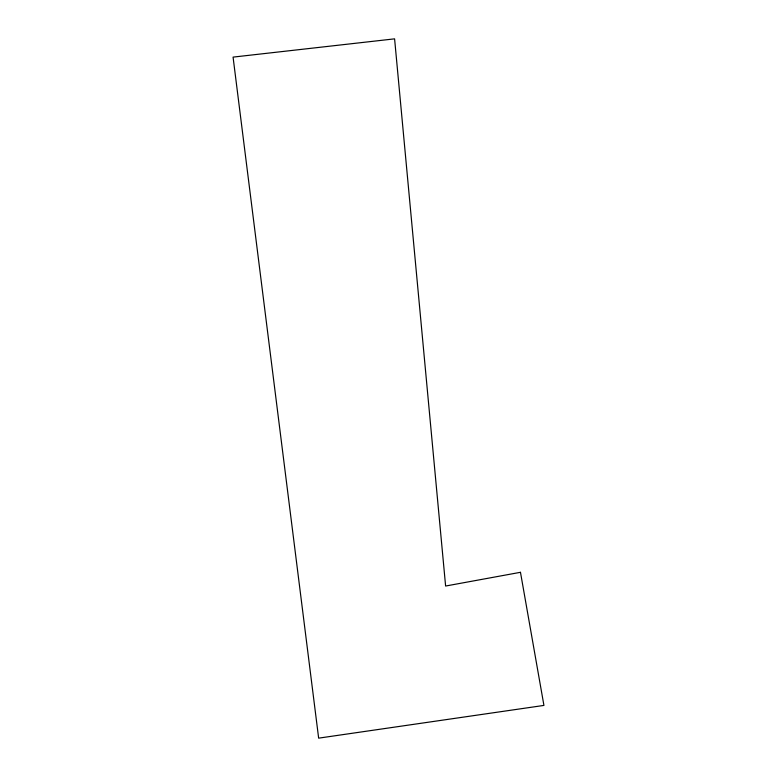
<?xml version="1.0" encoding="UTF-8"?>
<svg xmlns="http://www.w3.org/2000/svg" width="777" height="777" viewBox="0 0 777 777"><rect width="100%" height="100%" fill="white"/><g stroke="black" fill="none" stroke-linecap="round" stroke-linejoin="round"><path stroke-width="1.17" d="M520.473 572.309L445.609 586.033L394.599 38.85L233.071 57.109L318.648 738.15L543.929 705.419L520.473 572.309"/></g></svg>
